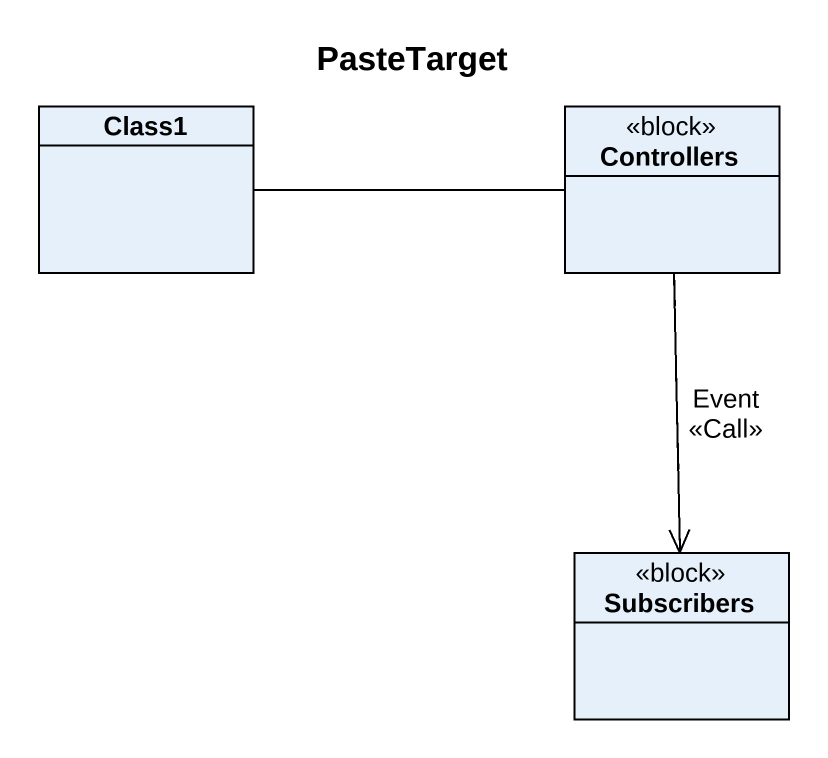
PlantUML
@startuml
title PasteTarget
hide circle
hide empty members
class Class1
class Controllers <<block>>
class Subscribers <<block>>
Class1 -right- Controllers
Controllers -- Subscribers
Controllers ..> Subscribers : Event\n<<Call>>
@enduml
